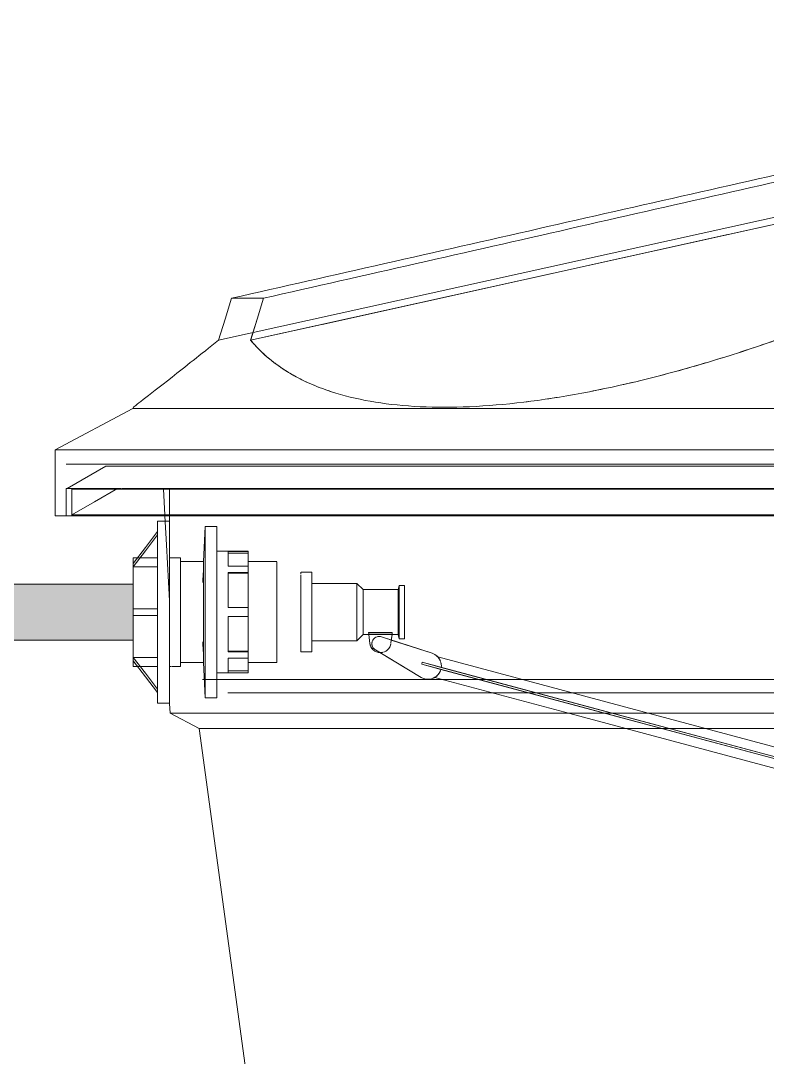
# Model space of a CAD drawing. Header units: metres. Extents: x -0.9 to 62, y -37.3 to 60.
# Drawn here: x 24.9675 to 25.3, y 4.3067 to 4.7684 of the extents above; entities that cross this region are included whole.
import ezdxf

# ---------------------------------------------------------------- set-up
doc = ezdxf.new("R2010")
doc.units = ezdxf.units.M
doc.layers.add('P-PIPE', color=7, linetype='Continuous', lineweight=5)
doc.layers.add('P-SANR-FIXT', color=7, linetype='Continuous', lineweight=5)

# ---------------------------------------------------------------- blocks, each defined once
blk = doc.blocks.new('Caixa d_água de polietileno 1000 a 5000 Litros - Fortlev - 1000 L-3723394-DD')
at = {"layer": 'P-SANR-FIXT', "color": 8, "true_color": 0x808080}
for p, q in [((43.41289937914803, 4.626106804305705), (43.88756728336378, 4.731216390383494)), ((43.41863458694705, 4.644781906177273), (43.4043907251669, 4.644781906177273)), ((43.36048082798142, 4.595670863484044), (43.32579725586401, 4.577229281065505)), ((43.36066756008687, 4.596245565810833), (43.36048082798142, 4.595670863484044)), ((44.81111368374661, 4.595670863484042), (43.36048082798143, 4.595670863484042)), ((43.32579725586401, 4.577229281065505), (43.32579725586401, 4.547845728828309)), ((44.84579725586402, 4.577229281065504), (43.32579725586402, 4.577229281065504)), ((43.34846116651758, 4.570000000000008), (43.33114065844156, 4.560000000000007)), ((44.84579725586402, 4.547845728828308), (43.32579725586402, 4.547845728828308)), ((43.376797255864, 4.464312168732195), (43.37703669480176, 4.460000000000004)), ((43.37703669480176, 4.460000000000004), (43.3899107532129, 4.45318702665298)), ((43.37703669480176, 4.460000000000004), (44.79455781692628, 4.460000000000004)), ((43.3899107532129, 4.45318702665298), (43.42729907133764, 4.181038641253394)), ((44.78168375851514, 4.45318702665298), (43.3899107532129, 4.45318702665298))]:
    blk.add_line(p, q, dxfattribs=at)
at = {"layer": 'P-SANR-FIXT', "color": 254, "true_color": 0xd2d2d2}
for p, q in [((43.39858504808135, 4.626106804305697), (43.84564520578419, 4.725034251527796)), ((43.84564520578419, 4.725034251527797), (43.39858504808136, 4.626106804305701)), ((43.36166991105134, 4.595670863484042), (43.36048082798143, 4.595670863484042)), ((43.40265283125218, 4.570900007486379), (43.33079725586402, 4.570900007486379)), ((43.40265283125218, 4.570900007486379), (43.33079725586402, 4.570900007486379)), ((44.72754541378772, 4.570900007486379), (43.40278872169825, 4.570900007486379)), ((44.72754541378771, 4.570900007486379), (43.40278872169824, 4.570900007486379)), ((44.72752481494301, 4.570000000000007), (43.34846116651759, 4.570000000000007)), ((43.33079725586402, 4.560000000000006), (43.33099473478383, 4.560000000000006)), ((43.33079725586402, 4.560000000000006), (43.33318513797062, 4.560000000000006)), ((43.33079725586401, 4.560000000000006), (43.33079725586401, 4.547845728828308)), ((43.330797255864, 4.547845728828308), (43.330797255864, 4.560000000000006)), ((43.33079725586401, 4.560000000000006), (43.33318513797062, 4.560000000000006)), ((43.33114065844157, 4.560000000000006), (43.33173813799841, 4.560000000000006)), ((43.33177328360294, 4.560000000000006), (43.33352963059144, 4.560000000000006)), ((43.33318513797062, 4.547845728828308), (43.33318513797062, 4.560000000000006)), ((43.33318513797062, 4.559801736429427), (43.34542912955651, 4.559801736429427)), ((43.33318513797062, 4.559801736429427), (43.33318513797062, 4.548254731045635)), ((43.34543529895812, 4.559801736429427), (43.4598118574014, 4.559801736429427)), ((43.45997783402978, 4.559801736429427), (43.55180063849305, 4.559801736429427)), ((43.55193163606818, 4.559801736429427), (44.02579725586403, 4.559801736429427)), ((43.33054033148947, 4.547845728828308), (43.32579725586402, 4.547845728828308)), ((43.33318513797062, 4.547845728828308), (43.330797255864, 4.547845728828308)), ((43.33079725586401, 4.547845728828308), (43.33318513797062, 4.547845728828308)), ((43.33898713961826, 4.548254731045635), (43.33318513797062, 4.548254731045635)), ((43.33318513797062, 4.548254731045635), (43.33318513797062, 4.547845728828308)), ((43.37369610607655, 4.547845728828308), (43.33318513797062, 4.547845728828308)), ((44.72744519430204, 4.547845728828308), (43.33318513797062, 4.547845728828308)), ((43.34922089147686, 4.548254731045635), (43.33907885232704, 4.548254731045635)), ((43.36250641571997, 4.548254731045635), (43.34936285898591, 4.548254731045635)), ((43.37870374216131, 4.548254731045635), (43.36269555184293, 4.548254731045635)), ((43.37466291140952, 4.54825473091152), (43.37468570249813, 4.547845728693798)), ((43.37481735338158, 4.545483162227033), (43.37468570249813, 4.547845728693798)), ((43.37679725586401, 4.547845728828308), (43.376797255864, 4.545553500000008)), ((43.37679725586401, 4.509952812134037), (43.37679725586402, 4.547845728828308)), ((43.39772024198241, 4.548254731045635), (43.37893787551167, 4.548254731045635)), ((44.02579725586402, 4.548254731045635), (43.39799752268374, 4.548254731045635)), ((43.39205534848492, 4.475032462676539), (43.39138932366371, 4.475032462676539)), ((44.78020518806433, 4.475032462676539), (43.39138932366371, 4.475032462676539)), ((43.49804620412766, 4.475032462676539), (43.39780369154566, 4.475032462676539)), ((44.06265363755816, 4.475032462676539), (43.53355736006056, 4.475032462676539)), ((43.52041113347406, 4.469051132387849), (43.40269187712908, 4.469051132387849)), ((43.65297169569237, 4.469051132387849), (43.40269187712908, 4.469051132387849)), ((43.65297169569238, 4.469051132387849), (43.55593378405713, 4.469051132387849))]:
    blk.add_line(p, q, dxfattribs=at)
at = {"layer": 'P-SANR-FIXT', "color": 7, "true_color": 0xf9f9f9}
for p, q in [((43.86597733150153, 4.726435551225153), (43.62555346012186, 4.67319653215626)), ((43.62547139002895, 4.673178358706108), (43.44473724977401, 4.633156923712083)), ((43.41863458694706, 4.644781906177273), (43.4043907251669, 4.644781906177273)), ((43.4446701144119, 4.633142057381202), (43.41289937914802, 4.626106804305706)), ((43.38759149729779, 4.570000000000007), (43.385974094308, 4.570000000000007)), ((43.71712921119081, 4.570000000000007), (43.38761221614925, 4.570000000000007)), ((43.33173813799841, 4.560000000000006), (43.33139446258661, 4.560000000000006)), ((43.33318513797062, 4.560000000000006), (43.33179008286501, 4.560000000000006)), ((43.33339480025368, 4.559801736429427), (43.33533467237855, 4.559801736429427)), ((43.37679725586402, 4.560000000000008), (43.37400842458848, 4.560000000000008)), ((43.37400842458847, 4.560000000000008), (43.37679725586401, 4.560000000000006)), ((43.37466291140951, 4.54825473091152), (43.37401947248168, 4.559801736425195)), ((43.37872804996125, 4.560000000000008), (43.3765053430766, 4.560000000000008)), ((43.37667816310702, 4.560000000000008), (43.38659259191617, 4.560000000000008)), ((43.37679725586401, 4.559801736429427), (43.37679725586401, 4.548254731045635)), ((43.37679725586402, 4.548254731045635), (43.37679725586402, 4.559801736429427)), ((43.3858618520408, 4.560000000000008), (43.37872813437941, 4.560000000000008)), ((43.38658200476308, 4.560000000000008), (43.38586211675243, 4.560000000000008)), ((43.37576109149284, 4.547845728828308), (43.37369610607655, 4.547845728828308)), ((43.37790367147988, 4.548254731045635), (43.37575817807425, 4.548254731045635)), ((43.37916712658895, 4.547845728828308), (43.37662122442952, 4.547845728828308)), ((43.38675045358119, 4.548254731045635), (43.37820575917522, 4.548254731045635)), ((43.38700837649584, 4.547845728828308), (43.3792514532517, 4.547845728828308)), ((43.38716076683261, 4.547845728828308), (43.38677879841445, 4.547845728828308)), ((43.42813224086527, 4.547845728828308), (43.38719214018897, 4.547845728828308)), ((43.53131052680003, 4.547845728828308), (43.42832489925785, 4.547845728828308)), ((43.67783811990917, 4.547845728828308), (43.5314087477143, 4.547845728828308)), ((43.40374569524251, 4.460000000000004), (43.4052073333424, 4.460000000000004)), ((43.40535143050558, 4.460000000000004), (43.40996838720605, 4.460000000000004)), ((43.4102269713803, 4.460000000000004), (43.55440388667843, 4.460000000000004)), ((43.58958070658701, 4.460000000000004), (43.65433116388675, 4.460000000000004)), ((43.40614951104517, 4.45318702665298), (43.40488262720809, 4.45318702665298)), ((43.42684135979469, 4.45318702665298), (43.40639855868824, 4.45318702665298)), ((43.46167562043571, 4.45318702665298), (43.4268413597947, 4.45318702665298)), ((43.57961334382602, 4.45318702665298), (43.46167562043571, 4.45318702665298)), ((44.13131041072643, 4.45318702665298), (43.61490789039919, 4.45318702665298))]:
    blk.add_line(p, q, dxfattribs=at)
at = {"layer": 'P-SANR-FIXT', "color": 7, "true_color": 0xefefef}
for p, q in [((43.37441757976212, 4.595670863484042), (43.36203378612984, 4.595670863484042)), ((43.4156922535491, 4.595670863484042), (43.37441757976212, 4.595670863484042)), ((43.45765480353551, 4.595670863484042), (43.4156922535491, 4.595670863484042)), ((43.48754619887168, 4.595670863484042), (43.45765480353552, 4.595670863484042)), ((43.50123418256443, 4.595670863484042), (43.48770908829779, 4.595670863484042)), ((43.52877359432036, 4.595670863484042), (43.50145508317421, 4.595670863484042)), ((43.84564041292088, 4.595670863484042), (43.52890327457923, 4.595670863484042)), ((43.36299430347971, 4.577229281065504), (43.32579725586402, 4.577229281065504)), ((43.39812869598985, 4.577229281065504), (43.36299430347971, 4.577229281065504)), ((43.53178109902375, 4.577229281065504), (43.39812869598985, 4.577229281065504)), ((44.40938951745348, 4.577229281065504), (43.53178109902375, 4.577229281065504)), ((43.35003985968383, 4.570000000000007), (43.34846116651759, 4.570000000000007)), ((43.385974094308, 4.570000000000007), (43.35003985968383, 4.570000000000007)), ((43.38611612410436, 4.570000000000007), (43.38756915898232, 4.570000000000007)), ((43.38611612410436, 4.570000000000007), (43.38756915898232, 4.570000000000007)), ((43.38761419511596, 4.570000000000007), (44.53475261888583, 4.570000000000007)), ((43.38761419511596, 4.570000000000007), (44.53475261888583, 4.570000000000007)), ((43.33114065844157, 4.560000000000006), (43.330797255864, 4.560000000000006)), ((43.33114065844157, 4.560000000000006), (43.33173813799841, 4.560000000000006)), ((43.33139446258661, 4.560000000000006), (43.33164565158883, 4.560000000000006)), ((43.33168744163648, 4.560000000000006), (43.33318513797062, 4.560000000000006)), ((43.33177328360294, 4.560000000000006), (43.33352963059144, 4.560000000000006)), ((43.33318513797062, 4.548254731045635), (43.33318513797062, 4.559801736429427)), ((43.33318513797062, 4.559801736429427), (43.33318513797062, 4.548254731045635)), ((43.33833964203485, 4.560000000000008), (43.33352963059145, 4.560000000000008)), ((43.33352963059144, 4.560000000000006), (43.33833964203484, 4.560000000000006)), ((43.35359488210671, 4.560000000000008), (43.33849244166934, 4.560000000000008)), ((43.33849244166932, 4.560000000000006), (43.3535948821067, 4.560000000000008)), ((43.3535948821067, 4.560000000000008), (43.3552430132271, 4.560000000000008)), ((43.3535948821067, 4.560000000000008), (43.35524298967232, 4.560000000000008)), ((43.35544837851306, 4.560000000000008), (43.36779503020562, 4.560000000000008)), ((43.35544840528401, 4.560000000000008), (43.36779528892767, 4.560000000000008)), ((43.3680507200877, 4.560000000000008), (43.37386386286433, 4.560000000000008)), ((43.36805098803114, 4.560000000000008), (43.45981216527073, 4.560000000000008)), ((43.39538601287538, 4.560000000000008), (43.37400842458847, 4.560000000000008)), ((43.37401947248168, 4.559801736425195), (43.37466291140952, 4.54825473091152)), ((43.40726730360613, 4.560000000000008), (43.39538601287538, 4.560000000000008)), ((43.47743740260247, 4.560000000000008), (43.40726730360613, 4.560000000000008)), ((43.45984960751113, 4.560000000000008), (43.48342248930502, 4.560000000000008)), ((43.50020865008015, 4.560000000000008), (43.47743740260247, 4.560000000000008)), ((43.48342248930502, 4.560000000000008), (43.59765238484751, 4.560000000000008)), ((43.52524475555071, 4.560000000000008), (43.50034156603251, 4.560000000000008)), ((43.55206193974243, 4.560000000000008), (43.52524475555071, 4.560000000000008)), ((43.82329667893482, 4.560000000000008), (43.55217918414628, 4.560000000000008)), ((43.59765238484751, 4.560000000000008), (44.02579725586403, 4.560000000000008)), ((43.37440346708695, 4.547845728828308), (43.33054033148947, 4.547845728828308)), ((43.33604095338042, 4.548254731045635), (43.33318513797062, 4.548254731045635)), ((43.33806186916659, 4.548254731045635), (43.33618484441633, 4.548254731045635)), ((43.34866622486081, 4.548254731045635), (43.33817012988579, 4.548254731045635)), ((43.35270146930364, 4.548254731045635), (43.34879712646078, 4.548254731045635)), ((43.36260426442791, 4.548254731045635), (43.35287737734894, 4.548254731045635)), ((43.3736712524892, 4.548254731045635), (43.36282655657807, 4.548254731045635)), ((43.37468570249813, 4.547845728693798), (43.37466291140951, 4.54825473091152)), ((43.3781346882911, 4.547845728828308), (43.37576109149284, 4.547845728828308)), ((43.37679725586401, 4.548254731045635), (43.37679725586401, 4.547845728828308)), ((43.37679725586402, 4.547845728828308), (43.37679725586402, 4.548254731045635)), ((43.38677879841445, 4.547845728828308), (43.37822693379095, 4.547845728828308)), ((43.52346668514625, 4.475032462676539), (43.49804620412766, 4.475032462676539)), ((43.53355736006056, 4.475032462676539), (43.52361859677718, 4.475032462676539)), ((43.55590470083841, 4.469051132387849), (43.52041113347406, 4.469051132387849)), ((43.37703669480176, 4.460000000000004), (43.37713157097208, 4.460000000000004)), ((43.37741617408242, 4.460000000000004), (43.37855420556846, 4.460000000000004)), ((43.37855420556846, 4.460000000000004), (43.40374569524251, 4.460000000000004)), ((43.40468220530643, 4.45318702665298), (43.3899107532129, 4.45318702665298))]:
    blk.add_line(p, q, dxfattribs=at)
at = {"layer": 'P-SANR-FIXT', "color": 7, "true_color": 0xfcfcfc}
for p, q in [((43.33553755163966, 4.559801736429427), (43.34412090070378, 4.559801736429427)), ((43.34412090070378, 4.559801736429427), (43.34515995186891, 4.559801736429427)), ((43.34516567456998, 4.559801736429427), (43.35664189825589, 4.559801736429427)), ((43.35724279516039, 4.559801736429427), (43.36282655657807, 4.559801736429427)), ((43.36446093251833, 4.559801736429427), (43.36506748202855, 4.559801736429427)), ((43.36521152916536, 4.559801736429427), (43.37305155061876, 4.559801736429427)), ((43.37386386286433, 4.560000000000008), (43.37539453026694, 4.560000000000008)), ((43.3765053430766, 4.560000000000008), (43.37400842458847, 4.560000000000008)), ((43.37539453026694, 4.560000000000008), (43.37667816310702, 4.560000000000008)), ((43.39538543295249, 4.560000000000008), (43.38672268065769, 4.560000000000008)), ((43.3867625471969, 4.560000000000008), (43.38758657426185, 4.560000000000008)), ((43.38758657426185, 4.560000000000008), (43.3999653324084, 4.560000000000008)), ((43.39982864527618, 4.560000000000008), (43.39538601287538, 4.560000000000008)), ((43.40726626479333, 4.560000000000008), (43.40011137349861, 4.560000000000008)), ((43.40027037864596, 4.560000000000008), (43.45981216527073, 4.560000000000008)), ((43.42146379172046, 4.560000000000008), (43.40726730360613, 4.560000000000008)), ((43.43792950638463, 4.560000000000008), (43.42146542052836, 4.560000000000008)), ((43.45660715295907, 4.560000000000008), (43.43793188447174, 4.560000000000008)), ((43.47743296302284, 4.560000000000008), (43.4566104710429, 4.560000000000008)), ((43.45984571624583, 4.560000000000008), (43.49998068483194, 4.560000000000008)), ((43.50020292650657, 4.560000000000008), (43.47743740260247, 4.560000000000008)), ((43.5001095758556, 4.560000000000008), (43.53676638147158, 4.560000000000008)), ((43.52523756559015, 4.560000000000008), (43.50034156603251, 4.560000000000008)), ((43.55205314748933, 4.560000000000008), (43.52524475555072, 4.560000000000008)), ((43.53676638147158, 4.560000000000008), (43.55182499823522, 4.560000000000008)), ((43.55194616584664, 4.560000000000008), (43.66524410018827, 4.560000000000008)), ((43.58069103314147, 4.560000000000008), (43.55217094210437, 4.560000000000008)), ((43.61105345931314, 4.560000000000008), (43.58070155189863, 4.560000000000008)), ((43.64303677804072, 4.560000000000008), (43.61106580266844, 4.560000000000008)), ((43.37575817807425, 4.548254731045635), (43.3736712524892, 4.548254731045635)), ((43.37662122442952, 4.547845728828308), (43.37440346708695, 4.547845728828308)), ((43.38711959186244, 4.548254731045635), (43.38675045358119, 4.548254731045635)), ((43.38735227421991, 4.547845728828308), (43.38700837649584, 4.547845728828308)), ((43.3919726402513, 4.548254731045635), (43.3871252633178, 4.548254731045635)), ((43.42785537703352, 4.547845728828308), (43.38738051167597, 4.547845728828308)), ((43.39731984616783, 4.548254731045635), (43.3919726402513, 4.548254731045635)), ((43.42802761478021, 4.548254731045635), (43.39756437461848, 4.548254731045635)), ((43.44410803248249, 4.547845728828308), (43.42802641222693, 4.547845728828308)), ((43.47242251672098, 4.548254731045635), (43.42832489925785, 4.548254731045635)), ((43.47094434013906, 4.547845728828308), (43.4441080324825, 4.547845728828308)), ((43.53167523385223, 4.547845728828308), (43.47094434013907, 4.547845728828308)), ((43.49893722530796, 4.548254731045635), (43.47242251672098, 4.548254731045635)), ((43.52374600029871, 4.548254731045635), (43.49902007432008, 4.548254731045635)), ((43.53128484934622, 4.548254731045635), (43.52374600029871, 4.548254731045635)), ((43.55114509920447, 4.548254731045635), (43.53140036449159, 4.548254731045635)), ((43.67841678548559, 4.547845728828308), (43.53178109902375, 4.547845728828308)), ((43.58169073327436, 4.548254731045635), (43.55136885334894, 4.548254731045635)), ((43.6777584918066, 4.548254731045635), (43.58169073327436, 4.548254731045635)), ((43.55440388667843, 4.460000000000004), (43.58462785689932, 4.460000000000004)), ((43.58462785689932, 4.460000000000004), (43.58958070658701, 4.460000000000004)), ((43.61490789039919, 4.45318702665298), (43.57961334382602, 4.45318702665298))]:
    blk.add_line(p, q, dxfattribs=at)
at = {"layer": 'P-SANR-FIXT', "color": 7, "true_color": 0xfdfdfd}
for p, q in [((43.36282655657807, 4.559801736429427), (43.36446093251833, 4.559801736429427)), ((43.37574725159331, 4.559801736429427), (43.3776592723319, 4.559801736429427)), ((43.37770972351533, 4.559801736429427), (43.38516147588514, 4.559801736429427)), ((43.38518411435021, 4.559801736429427), (43.38604782165694, 4.559801736429427))]:
    blk.add_line(p, q, dxfattribs=at)
at = {"layer": 'P-SANR-FIXT', "color": 7, "true_color": 0xfefefe}
for p, q in [((43.37305155061876, 4.559801736429427), (43.37402467496856, 4.559801736429427)), ((43.37418594411048, 4.559801736429427), (43.37574725159331, 4.559801736429427)), ((43.38622238990045, 4.559801736429427), (43.38659314556755, 4.559801736429427)), ((43.38685451052564, 4.559801736429427), (43.39066289118623, 4.559801736429427)), ((43.39066289118623, 4.559801736429427), (43.39330071002145, 4.559801736429427)), ((43.39330071002145, 4.559801736429427), (43.39941900043986, 4.559801736429427)), ((43.39960123670802, 4.559801736429427), (43.40097571486349, 4.559801736429427)), ((43.40120172225381, 4.559801736429427), (43.40627738803673, 4.559801736429427)), ((43.40630362823264, 4.559801736429427), (43.42083841987559, 4.559801736429427)), ((43.42087302067689, 4.559801736429427), (43.42757379929876, 4.559801736429427)), ((43.42757379929876, 4.559801736429427), (43.42997070921543, 4.559801736429427)), ((43.42997070921543, 4.559801736429427), (43.43723292107286, 4.559801736429427)), ((43.43752513208775, 4.559801736429427), (43.44111003460517, 4.559801736429427)), ((43.44137539921511, 4.559801736429427), (43.45573134576009, 4.559801736429427)), ((43.45577575274141, 4.559801736429427), (43.4592705611656, 4.559801736429427)), ((43.45943920564585, 4.559801736429427), (43.47082415225693, 4.559801736429427)), ((43.47082415225693, 4.559801736429427), (43.47289575548086, 4.559801736429427)), ((43.47289575548086, 4.559801736429427), (43.47711170293945, 4.559801736429427)), ((43.47715759882218, 4.559801736429427), (43.48229474924856, 4.559801736429427)), ((43.48235346429933, 4.559801736429427), (43.49934680412444, 4.559801736429427)), ((43.49952113600497, 4.559801736429427), (43.52132585698557, 4.559801736429427)), ((43.52132585698557, 4.559801736429427), (43.52374600029871, 4.559801736429427)), ((43.52374600029871, 4.559801736429427), (43.52515351549693, 4.559801736429427)), ((43.52520880062867, 4.559801736429427), (43.52565316127117, 4.559801736429427)), ((43.52565316127117, 4.559801736429427), (43.55101815341346, 4.559801736429427)), ((43.55133134542099, 4.559801736429427), (43.56491393741523, 4.559801736429427)), ((43.56497142067257, 4.559801736429427), (43.57957106080715, 4.559801736429427)), ((43.57957106080715, 4.559801736429427), (43.58413002619594, 4.559801736429427)), ((43.58413002619594, 4.559801736429427), (43.59738871431099, 4.559801736429427)), ((43.59738991689515, 4.559801736429427), (43.61030999497145, 4.559801736429427)), ((43.61037690368166, 4.559801736429427), (43.64288574443007, 4.559801736429427)), ((43.64295962612319, 4.559801736429427), (43.64491193517846, 4.559801736429427))]:
    blk.add_line(p, q, dxfattribs=at)
at = {"layer": 'P-SANR-FIXT', "color": 254, "true_color": 0xd2d2d2, "flags": 128}
for points in [[(43.39858504808135, 4.626106804305697), (43.4014872786486, 4.635444377279382), (43.4043907251669, 4.644781906177273)], [(43.33318513797062, 4.559801736429427), (43.33335738425004, 4.55990086826857), (43.33352963059144, 4.560000000000006)], [(43.33352963059145, 4.560000000000006), (43.33335738425005, 4.55990086826857), (43.33318513797062, 4.559801736429427)]]:
    blk.add_lwpolyline(points, dxfattribs=at)
at = {"layer": 'P-SANR-FIXT', "color": 8, "true_color": 0x808080, "flags": 128}
for points in [[(43.40439072516691, 4.644781906177273), (43.40148727864862, 4.635444377279383), (43.39858504808136, 4.626106804305701)], [(43.41289937914803, 4.626106804305705), (43.415767738531, 4.635444377279386), (43.41863458694707, 4.644781906177273)], [(43.37468570249813, 4.547845728693798), (43.37540283056292, 4.534976405528542), (43.376797255864, 4.509952812134035)]]:
    blk.add_lwpolyline(points, dxfattribs=at)
at = {"layer": 'P-SANR-FIXT', "color": 7, "true_color": 0xf9f9f9, "flags": 128}
blk.add_lwpolyline([(43.41863458694706, 4.644781906177273), (43.41576773853099, 4.635444377279387), (43.41294048970148, 4.626240599714333)], dxfattribs=at)
at = {"layer": 'P-SANR-FIXT', "color": 7, "true_color": 0xefefef, "flags": 128}
for points in [[(43.3535948821067, 4.560000000000008), (43.34338989679956, 4.554127562311219), (43.33318513797062, 4.548254731045635)], [(43.33318513797062, 4.548254731045635), (43.34338989679956, 4.554127562311219), (43.35359488210671, 4.560000000000008)]]:
    blk.add_lwpolyline(points, dxfattribs=at)
at = {"layer": 'P-SANR-FIXT', "color": 254, "true_color": 0xd2d2d2}
for points, knots in [([(43.4043907251669, 4.644781906177273), (43.4271405780141, 4.649937881503596), (43.47262554875569, 4.660249319202695), (43.54087802519642, 4.675715144514486), (43.60914407887613, 4.691179015718062), (43.66604929613854, 4.70406338520273), (43.71160122979737, 4.714369066003305), (43.74576759320865, 4.722097221542264), (43.77426131187583, 4.728536188347152), (43.79707264108459, 4.733686761536177), (43.81417220638077, 4.737549064088162), (43.8312897701452, 4.74141159042844), (43.85414901221067, 4.746561882186632), (43.882719334631, 4.752996293232334), (43.91701963890168, 4.760707746025178), (43.93999133486011, 4.765844445979926), (43.9515099009376, 4.768411537835998)], [0, 0, 0, 0, 0.125, 0.25, 0.375, 0.5, 0.5625, 0.625, 0.6875, 0.71875, 0.75, 0.78125, 0.8125, 0.875, 0.9375, 1, 1, 1, 1]), ([(43.36176118270313, 4.597093404092059), (43.36248846199965, 4.597657169884853), (43.36575397177722, 4.600190206164253), (43.37438815174147, 4.606913901120567), (43.38701126256605, 4.61687204698488), (43.39453407487422, 4.622856901155452), (43.39858504808135, 4.626106804305698)], [0.1666666666666667, 0.1666666666666667, 0.1666666666666667, 0.1666666666666667, 0.3333333333333333, 0.6666666666666666, 0.8333333333333333, 1, 1, 1, 1])]:
    blk.add_open_spline(points, degree=3, knots=knots, dxfattribs=at)
at = {"layer": 'P-SANR-FIXT', "color": 8, "true_color": 0x808080}
for points, knots in [([(43.95150990093761, 4.768411537835998), (43.93999133486012, 4.765844445979926), (43.91701963889979, 4.760707746025199), (43.88271933463764, 4.752996293232259), (43.85414901219124, 4.746561882186855), (43.83128977017888, 4.741411590428053), (43.81417220625223, 4.737549064089633), (43.7970726415651, 4.733686761530681), (43.77426130932436, 4.728536188376333), (43.74576761376939, 4.722097221307117), (43.71160115472838, 4.71436906686185), (43.64327396380882, 4.698910537545832), (43.56363008392514, 4.68087040551407), (43.47262530210601, 4.660249322023565), (43.42714057801411, 4.649937881503597), (43.40439072516691, 4.644781906177273)], [0, 0, 0, 0, 0.0625, 0.125, 0.1875, 0.21875, 0.25, 0.28125, 0.3125, 0.375, 0.4375, 0.5, 0.75, 0.875, 1, 1, 1, 1]), ([(43.41863458694707, 4.644781906177273), (43.441335879661, 4.649937881503596), (43.48675597792855, 4.660249319202693), (43.55486056008962, 4.675715144514482), (43.62295356952659, 4.691179015718056), (43.67968483406553, 4.704063385202723), (43.72504126701745, 4.714369066003297), (43.75906212676308, 4.722097221542255), (43.78738895784161, 4.728536188347142), (43.81003424386687, 4.733686761536166), (43.82703462191834, 4.737549064088151), (43.84402083653618, 4.741411590428427), (43.86663017833087, 4.74656188218662), (43.8948931158026, 4.752996293232321), (43.92875720266196, 4.760707746025163), (43.95116108004901, 4.765844445979911), (43.96229812465736, 4.768411537835983)], [0, 0, 0, 0, 0.125, 0.25, 0.375, 0.5, 0.5625, 0.625, 0.6875, 0.71875, 0.75, 0.78125, 0.8125, 0.875, 0.9375, 1, 1, 1, 1]), ([(43.39858504808136, 4.626106804305701), (43.39453407487424, 4.622856901155457), (43.38701126256606, 4.616872046984883), (43.37438815174148, 4.60691390112057), (43.36359542678616, 4.598509282425177), (43.36066813605859, 4.596247338469456), (43.36066756008687, 4.596245565810833)], [0, 0, 0, 0, 0.1666666666666667, 0.3333333333333333, 0.6666666666666666, 1, 1, 1, 1]), ([(43.64676242290381, 4.626106804305704), (43.626464419921, 4.618992879178628), (43.58705220214696, 4.60720890066072), (43.53332613246237, 4.597172556857892), (43.48691560006633, 4.595152994509183), (43.45242851971992, 4.600695774575223), (43.4281576562211, 4.611484518514468), (43.41735846623357, 4.620772595257936), (43.41289937914803, 4.626106804305705)], [0, 0, 0, 0, 0.1818181818181818, 0.3636363636363636, 0.5454545454545454, 0.7272727272727273, 0.8636363636363636, 1, 1, 1, 1]), ([(43.37679725586401, 4.469738390732426), (43.37679725586401, 4.469945818957592), (43.37679725586401, 4.470418454817592), (43.37679725586402, 4.471179386673745), (43.37679725586401, 4.472286121813307), (43.37679725586401, 4.473765638029898), (43.37679725586401, 4.475708086127683), (43.37679725586401, 4.477764752827608), (43.37679725586401, 4.47988277371164), (43.37679725586401, 4.48207558489714), (43.37679725586401, 4.484374386090008), (43.37679725586402, 4.48674172980374), (43.37679725586401, 4.489148436233655), (43.37679725586401, 4.491600902040183), (43.37679725586402, 4.494958754725115), (43.37679725586401, 4.500971572444801), (43.37679725586402, 4.506299003610583), (43.37679725586401, 4.509952812134037)], [0.2747985258892685, 0.2747985258892685, 0.2747985258892685, 0.2747985258892685, 0.2916666666666666, 0.3125, 0.3333333333333333, 0.375, 0.4166666666666666, 0.4583333333333333, 0.5, 0.5416666666666666, 0.5833333333333333, 0.625, 0.6666666666666666, 0.7083333333333333, 0.75, 0.8333333333333334, 1, 1, 1, 1]), ([(43.37679725586401, 4.466409725709608), (43.37679725586401, 4.466734423524651), (43.37679725586401, 4.467469735130638), (43.37679725586401, 4.468448446698142), (43.37679725586401, 4.469016818204014), (43.37679725586401, 4.469100772925849)], [0.1666666666666667, 0.1666666666666667, 0.1666666666666667, 0.1666666666666667, 0.2083333333333333, 0.25, 0.2571383131813, 0.2571383131813, 0.2571383131813, 0.2571383131813])]:
    blk.add_open_spline(points, degree=3, knots=knots, dxfattribs=at)
at = {"layer": 'P-SANR-FIXT', "color": 7, "true_color": 0xf9f9f9}
blk.add_open_spline([(43.75905734968784, 4.722096988980073), (43.74772185507263, 4.719521169825351), (43.72504136580682, 4.714369066861841), (43.65700578260014, 4.698910537545824), (43.57756046454529, 4.680870405514072), (43.48675630251481, 4.660249322023563), (43.441335879661, 4.649937881503596), (43.41863458694706, 4.644781906177274)], degree=3, knots=[0.375, 0.375, 0.375, 0.375, 0.4375, 0.5, 0.75, 0.875, 1, 1, 1, 1], dxfattribs=at)
for points in [[(43.41289937914802, 4.626106804305707), (43.41331552272867, 4.625609030087275), (43.41373985619936, 4.625117238533103), (43.41417237656554, 4.62463144722976)], [(43.41438745684816, 4.624391121575597), (43.41481467224215, 4.623916218396012), (43.41524977546216, 4.623447099425953), (43.41569276367599, 4.622983781298689)], [(43.41594222680448, 4.622724344840927), (43.41678766977245, 4.62185006851794), (43.41766145215291, 4.620996653558256), (43.41856355464595, 4.620164213307734)], [(43.41877109143462, 4.61997353010453), (43.41887505687146, 4.619878419867891), (43.41897939485135, 4.619783585676072), (43.41908410534519, 4.619689027700099)], [(43.41937609371019, 4.619426927505595), (43.4197206197902, 4.619119516768122), (43.42006912573438, 4.618815058972009), (43.4204216105257, 4.618513560090325)], [(43.4205739247486, 4.618383672407537), (43.42114495026248, 4.617898199014522), (43.42172635001551, 4.617420443064469), (43.42231811972547, 4.616950429706336)], [(43.42273594608404, 4.616621204829972), (43.42284765921419, 4.616533879399248), (43.42295973586752, 4.616446825621263), (43.42307217601592, 4.616360043661104)], [(43.42307380639281, 4.61635878536546), (43.42354164367735, 4.61599772804515), (43.42401577338717, 4.615641376150416), (43.42449619349762, 4.615289741571629)], [(43.42474118077157, 4.61511123215222), (43.42505643879239, 4.614882550816009), (43.42537438151085, 4.61465588376689), (43.42569500836241, 4.614431234320424)], [(43.42640728286499, 4.613938509832352), (43.42651075978281, 4.613867837809413), (43.42661450946473, 4.613797371096869), (43.42671853189244, 4.613727109802152)]]:
    blk.add_open_spline(points, degree=3, dxfattribs=at)
at = {"layer": 'P-SANR-FIXT', "color": 7, "true_color": 0xefefef}
for points in [[(43.61680365378268, 4.616362624717158), (43.62661781981303, 4.619301268098026), (43.63661632523917, 4.622550664940522), (43.64676242290379, 4.626106804305701)], [(43.42724474408249, 4.613374978099565), (43.42887954564587, 4.612291147183926), (43.43058053415589, 4.611257214191658), (43.43234764044916, 4.610273585310636)], [(43.43240908118553, 4.610239420468229), (43.4334979357297, 4.60963457112897), (43.43461184990993, 4.609048789820372), (43.43575080758753, 4.608482171323059)], [(43.43575080758753, 4.608482171323059), (43.44039284189386, 4.606172812024752), (43.44545087923315, 4.604181770392029), (43.45091132545891, 4.602516903872393)], [(43.56044789433182, 4.602513915779589), (43.56936225633431, 4.604178820027142), (43.57854475725749, 4.606172287301559), (43.58795177980387, 4.608483781538999)], [(43.45091323710884, 4.602516321036905), (43.45637314003116, 4.600851724917963), (43.46223535634056, 4.599513228706734), (43.46848629664913, 4.598508687100245)], [(43.53454625972974, 4.598508958659775), (43.54288904051509, 4.599512937895138), (43.55153442480699, 4.600849178216974), (43.56044789433182, 4.602513915779589)], [(43.46848629664913, 4.598508687100245), (43.47473795800158, 4.597504029620216), (43.48137843303674, 4.596833403792477), (43.48838191259351, 4.596497839822355)], [(43.48838194115933, 4.596497838453658), (43.49538543122514, 4.596162274938404), (43.50275192676455, 4.596161774193273), (43.5104556185112, 4.596497366427792)], [(43.5104556185112, 4.596497366427792), (43.51815931025786, 4.596832958662312), (43.52620019821176, 4.597504643876485), (43.53454375372963, 4.598508657093917)]]:
    blk.add_open_spline(points, degree=3, dxfattribs=at)
for points, knots in [([(43.58795359698299, 4.60848422805965), (43.59265651698591, 4.609639846814814), (43.60217396664584, 4.61210989538823), (43.61189405063492, 4.614892581553567), (43.61679983774964, 4.616361482100067)], [0.8181876718883659, 0.8181876718883659, 0.8181876718883659, 0.8181876718883659, 0.8636363636363636, 0.9090791263631648, 0.9090791263631648, 0.9090791263631648, 0.9090791263631648]), ([(43.376797255864, 4.480730359129628), (43.376797255864, 4.480449944985465), (43.376797255864, 4.479448399143664), (43.376797255864, 4.47776468107424), (43.376797255864, 4.475708353914881), (43.37679725586401, 4.473764638634449), (43.376797255864, 4.472584178454527), (43.376797255864, 4.472015844514556)], [0.4839690068830803, 0.4839690068830803, 0.4839690068830803, 0.4839690068830803, 0.5, 0.5416666666666666, 0.5833333333333333, 0.625, 0.6666666666666666, 0.6666666666666666, 0.6666666666666666, 0.6666666666666666]), ([(43.376797255864, 4.471702977463156), (43.376797255864, 4.471246149164076), (43.376797255864, 4.470260161599088), (43.37679725586401, 4.468820970952602), (43.376797255864, 4.467470002891249), (43.376797255864, 4.466734465008689), (43.376797255864, 4.46640972570961)], [0.6743666414451333, 0.6743666414451333, 0.6743666414451333, 0.6743666414451333, 0.7083333333333333, 0.75, 0.7916666666666667, 0.8333333333333334, 0.8333333333333334, 0.8333333333333334, 0.8333333333333334])]:
    blk.add_open_spline(points, degree=3, knots=knots, dxfattribs=at)
at = {"layer": 'P-SANR-FIXT', "color": 8, "true_color": 0x808080}
for points in [[(43.36066756008687, 4.596245565810833), (43.36066784807272, 4.596246452140145), (43.36103390340659, 4.596529638299265), (43.36176118270313, 4.597093404092059)], [(43.376797255864, 4.464312168732195), (43.376797255864, 4.464350066213277), (43.376797255864, 4.464451811323688), (43.376797255864, 4.464617992421434)]]:
    blk.add_open_spline(points, degree=3, dxfattribs=at)
at = {"layer": 'P-SANR-FIXT', "color": 254, "true_color": 0xd2d2d2}
blk.add_open_spline([(43.37679725586401, 4.469100772925849), (43.37679725586401, 4.469249984906503), (43.37679725586401, 4.469401798374617), (43.37679725586401, 4.46955598433818)], degree=3, dxfattribs=at)
blk = doc.blocks.new('Adaptador Soldavel com Anel para Caixa Dagua - Fortlev - Standard-3723169-DD')
at = {"layer": 'P-PIPE'}
for p, q in [((43.37481343627186, 4.545553500000009), (43.37140425586401, 4.545553500000009)), ((43.37140425586401, 4.545553500000008), (43.37140425586401, 4.5408463284645)), ((43.37140425586401, 4.5393463284645), (43.37140425586401, 4.5408463284645)), ((43.37140425586401, 4.5393463284645), (43.37140425586401, 4.506500000000009)), ((43.37140425586401, 4.529214000000009), (43.36059725586401, 4.529214000000009)), ((43.36059725586401, 4.529214000000009), (43.36059725586401, 4.52667966428303)), ((43.36059725586401, 4.52517966428303), (43.36059725586401, 4.52667966428303)), ((43.36059725586401, 4.52517966428303), (43.36059725586401, 4.506500000000008)), ((43.36059725586402, 4.52517966428303), (43.37140425586402, 4.52517966428303)), ((43.36059725586401, 4.505000000000009), (43.36059725586401, 4.506500000000009)), ((43.37140425586401, 4.505000000000009), (43.37140425586401, 4.506500000000009)), ((43.36059725586401, 4.503500000000009), (43.36059725586401, 4.505000000000009)), ((43.36059725586401, 4.503500000000008), (43.36059725586401, 4.484820335716987)), ((43.37140425586401, 4.503500000000009), (43.37140425586401, 4.505000000000009)), ((43.37140425586401, 4.503500000000008), (43.37140425586401, 4.470653671535517)), ((43.36059725586401, 4.483320335716987), (43.36059725586401, 4.484820335716987)), ((43.37140425586402, 4.484820335716987), (43.36059725586402, 4.484820335716987)), ((43.36059725586401, 4.483320335716987), (43.36059725586401, 4.480786000000008)), ((43.36059725586401, 4.48078600000001), (43.37140425586401, 4.48078600000001)), ((43.37140425586401, 4.469153671535516), (43.37140425586401, 4.470653671535517)), ((43.37679725586401, 4.469333899014917), (43.37679725586401, 4.469879638787637)), ((43.37140425586401, 4.469153671535516), (43.37140425586401, 4.464446500000008)), ((43.37679725586401, 4.46467483860086), (43.37679725586401, 4.466250217923646)), ((43.37140425586401, 4.46444650000001), (43.37679725586402, 4.46444650000001))]:
    blk.add_line(p, q, dxfattribs=at)
at = {"layer": 'P-PIPE', "color": 253, "true_color": 0xa6a6a6}
for p, q in [((43.37679725586402, 4.545553500000009), (43.37481343627186, 4.545553500000009)), ((43.37679725586401, 4.505000000000009), (43.37679725586401, 4.545549021988549)), ((43.39259725586401, 4.54318300000001), (43.39196815694559, 4.527485500000009)), ((43.39790975586402, 4.543183000000009), (43.39259725586401, 4.543183000000009)), ((43.39259725586401, 4.505000000000009), (43.39259725586401, 4.543183000000009)), ((43.39790975586401, 4.505000000000009), (43.39790975586401, 4.543183000000009)), ((43.41186575586402, 4.53208800000001), (43.39790975586402, 4.53208800000001)), ((43.40286575586401, 4.53201558339299), (43.40286575586401, 4.525502544657956)), ((43.40286575586401, 4.532015583392991), (43.41186575586401, 4.532015583392991)), ((43.41186575586401, 4.53123576458457), (43.40286575586401, 4.53123576458457)), ((43.41186575586401, 4.532015583392991), (43.41186575586401, 4.532088000000008)), ((43.41186575586401, 4.532015583392991), (43.41186575586401, 4.53123576458457)), ((43.41186575586401, 4.525594606538861), (43.41186575586401, 4.53123576458457)), ((43.37753972649665, 4.529214000000009), (43.37679725586402, 4.529214000000009)), ((43.38159725586402, 4.529214000000009), (43.37754525675512, 4.529214000000009)), ((43.38159725586402, 4.505000000000009), (43.38159725586402, 4.529214000000009)), ((43.39196815694559, 4.527485500000009), (43.38159725586402, 4.527485500000009)), ((43.39196815694559, 4.527485500000008), (43.39196815694559, 4.505000000000009)), ((43.40509260489666, 4.525502544657956), (43.40286575586402, 4.525502544657956)), ((43.41186575586402, 4.525502544657956), (43.40516671713585, 4.525502544657956)), ((43.4245581643476, 4.527485500000009), (43.41186575586402, 4.527485500000009)), ((43.41186575586401, 4.522705735064499), (43.41186575586401, 4.525502544657957)), ((43.42457325586402, 4.505000000000009), (43.42457325586402, 4.527452573074603)), ((43.39176835617108, 4.52250000000001), (43.3915960277526, 4.51820000000001)), ((43.40286575586401, 4.522705735064498), (43.40286575586401, 4.506982655099378)), ((43.40286575586402, 4.522705735064498), (43.40499679761987, 4.522705735064498)), ((43.40497716740963, 4.522382629387002), (43.40286575586402, 4.522382629387002)), ((43.40509260489666, 4.522705735064498), (43.41186575586402, 4.522705735064498)), ((43.41186575586402, 4.522382629387002), (43.40509260489666, 4.522382629387002)), ((43.41186575586402, 4.522705735064499), (43.41186575586402, 4.522382629387002)), ((43.41186575586401, 4.506987421540194), (43.41186575586401, 4.522382629387002)), ((43.41186575586402, 4.506982655099378), (43.40286575586402, 4.506982655099378)), ((43.41186575586401, 4.505000000000009), (43.41186575586401, 4.506982655099379)), ((43.37679725586401, 4.47176915466857), (43.37679725586401, 4.505000000000009)), ((43.38159725586402, 4.480786000000008), (43.38159725586402, 4.505000000000009)), ((43.39196815694559, 4.505000000000009), (43.39196815694559, 4.482514500000009)), ((43.39259725586401, 4.466817000000008), (43.39259725586401, 4.505000000000009)), ((43.39790975586401, 4.466817000000008), (43.39790975586401, 4.505000000000009)), ((43.40286575586401, 4.503017344900638), (43.40286575586401, 4.487294264935518)), ((43.40286575586402, 4.503017344900638), (43.41186575586402, 4.503017344900638)), ((43.41186575586401, 4.503017344900639), (43.41186575586401, 4.505000000000009)), ((43.41186575586401, 4.497692790160124), (43.41186575586401, 4.503012578459822)), ((43.42457325586402, 4.482514500000009), (43.42457325586402, 4.505000000000009)), ((43.41186575586401, 4.487617370613015), (43.41186575586401, 4.497660991536089)), ((43.3915960277526, 4.491800000000009), (43.39176835617108, 4.48750000000001)), ((43.41186575586402, 4.487617370613015), (43.40286575586402, 4.487617370613015)), ((43.41186575586402, 4.487294264935518), (43.40286575586402, 4.487294264935518)), ((43.40286575586401, 4.48449745534206), (43.40286575586401, 4.477984416607026)), ((43.40286575586402, 4.484497455342059), (43.41186575586402, 4.484497455342059)), ((43.41186575586402, 4.487617370613015), (43.41186575586402, 4.487294264935518)), ((43.41186575586401, 4.48449745534206), (43.41186575586401, 4.487294264935518)), ((43.41186575586401, 4.478764235415446), (43.41186575586401, 4.484405393461156)), ((43.37679725586402, 4.48078600000001), (43.37730163738694, 4.48078600000001)), ((43.37762430364156, 4.48078600000001), (43.38159725586402, 4.48078600000001)), ((43.38159725586402, 4.48251450000001), (43.39196815694559, 4.48251450000001)), ((43.39196815694559, 4.48251450000001), (43.39259725586401, 4.46681700000001)), ((43.41186575586401, 4.478764235415446), (43.40286575586401, 4.478764235415446)), ((43.41186575586402, 4.48251450000001), (43.42457325586402, 4.48251450000001)), ((43.41186575586401, 4.478764235415446), (43.41186575586401, 4.477984416607026)), ((43.39790975586402, 4.47791200000001), (43.41186575586402, 4.47791200000001)), ((43.41186575586401, 4.477984416607026), (43.40286575586401, 4.477984416607026)), ((43.41186575586401, 4.477912000000009), (43.41186575586401, 4.477984416607026)), ((43.37679725586401, 4.469879638787637), (43.37679725586401, 4.471526438834539)), ((43.37679725586401, 4.466250217923646), (43.37679725586401, 4.469333899014917)), ((43.39259725586401, 4.46681700000001), (43.39790975586402, 4.46681700000001)), ((43.37679725586401, 4.464446500000008), (43.37679725586401, 4.46467483860086))]:
    blk.add_line(p, q, dxfattribs=at)
at = {"layer": 'P-PIPE', "color": 254, "true_color": 0xdfdfdf}
for p, q in [((43.37679725586401, 4.51126704435812), (43.37679725586401, 4.505000000000009)), ((43.37679725586401, 4.505000000000009), (43.37679725586401, 4.487878116400357)), ((43.37679725586401, 4.484624137757272), (43.37679725586401, 4.480786000000008)), ((43.37679725586401, 4.47176915466857), (43.37679725586401, 4.480576367714556)), ((43.37679725586401, 4.469879638787636), (43.37679725586401, 4.471526438834539))]:
    blk.add_line(p, q, dxfattribs=at)
at = {"layer": 'P-PIPE', "flags": 128}
for points in [[(43.37140425586402, 4.5408463284645), (43.36599966590241, 4.533763619897085), (43.36059725586402, 4.52667966428303)], [(43.36059725586402, 4.52517966428303), (43.36599966590241, 4.532263619897085), (43.37140425586402, 4.5393463284645)], [(43.37140425586402, 4.506500000000009), (43.36599966590241, 4.506500000000009), (43.36059725586402, 4.506500000000009)], [(43.36059725586402, 4.503500000000009), (43.36599966590241, 4.503500000000009), (43.37140425586402, 4.503500000000008)], [(43.37140425586402, 4.470653671535517), (43.36599966590241, 4.477736380102932), (43.36059725586402, 4.484820335716987)], [(43.36059725586402, 4.483320335716987), (43.36599966590241, 4.476236380102931), (43.37140425586402, 4.469153671535516)]]:
    blk.add_lwpolyline(points, dxfattribs=at)
blk = doc.blocks.new('Torneira de Boia haste ABS Fortlev - 1_2_-3574042-DD')
at = {"layer": 'P-SANR-FIXT', "color": 254, "true_color": 0xdfdfdf}
for p, q in [((43.43526539377321, 4.521842202820236), (43.43526539377321, 4.522760733479751)), ((43.43526539377321, 4.511796738449358), (43.43526539377321, 4.521408778144331)), ((43.4401966587756, 4.522760733479751), (43.4401966587756, 4.517814805862384)), ((43.4401966587756, 4.517718206384621), (43.4401966587756, 4.505000000000009)), ((43.4813964591613, 4.516863288891454), (43.4813964591613, 4.513388612022324)), ((43.43526539377321, 4.505000000000009), (43.43526539377321, 4.511796738449358)), ((43.4813964591613, 4.513388612022324), (43.4813964591613, 4.505000000000009)), ((43.43526539377321, 4.487239266520265), (43.43526539377321, 4.505000000000009)), ((43.4401966587756, 4.505000000000009), (43.4401966587756, 4.493210619518242)), ((43.4813964591613, 4.505000000000009), (43.4813964591613, 4.496611387977693)), ((43.4401966587756, 4.493210619518242), (43.4401966587756, 4.492281793615396)), ((43.47394192889169, 4.495844075843386), (43.46543800627903, 4.495844075843386)), ((43.46551237285869, 4.495238408655966), (43.46543800627903, 4.495844075843386)), ((43.46551237285869, 4.495238408655966), (43.47390899062722, 4.495238408655966)), ((43.46602242710768, 4.491084350155173), (43.46554225321048, 4.494995052719655)), ((43.47116931101675, 4.493998809302077), (43.47379517723775, 4.493145613647201)), ((43.47597695807769, 4.495844075843386), (43.4739609752505, 4.495844075843386)), ((43.4739609752505, 4.495238408655966), (43.47573069240831, 4.495238408655966)), ((43.47396097525049, 4.493091742607265), (43.47557463682412, 4.492567432178939)), ((43.47587271114625, 4.494995052719655), (43.47542473721157, 4.491346597804916)), ((43.47557463682412, 4.492567432178939), (43.47542473721157, 4.491346597804915)), ((43.47557463682412, 4.492567432178939), (43.49374484581911, 4.486663573391799)), ((43.47597695807769, 4.495844075843386), (43.47590259149803, 4.495238408655966)), ((43.4813964591613, 4.496611387977693), (43.4813964591613, 4.493136711108564)), ((43.4401966587756, 4.492185194137633), (43.4401966587756, 4.487239266520265)), ((43.4704895684192, 4.486944396336241), (43.46849939495156, 4.488140213197982)), ((43.48884625120761, 4.475914588552702), (43.4704895684192, 4.486944396336241)), ((43.70295682643695, 4.429656747483295), (43.49628245358638, 4.485034978784813)), ((43.48914096859344, 4.481738023263941), (43.48938432197228, 4.482646230437949)), ((43.49764647840297, 4.479458978779263), (43.48914096859344, 4.481738023263941)), ((43.48938432197228, 4.482646230437949), (43.49781955185055, 4.480386017404095)), ((43.70165419877257, 4.424795274856513), (43.49764647840297, 4.479458978779263)), ((43.70189755215142, 4.425703482030521), (43.49781955185055, 4.480386017404097)), ((43.55280005862479, 4.460443524356996), (43.49499770384848, 4.475931618639924)), ((43.70059492448704, 4.42084200940374), (43.55291927379479, 4.46041158074847))]:
    blk.add_line(p, q, dxfattribs=at)
at = {"layer": 'P-SANR-FIXT', "color": 253, "true_color": 0xa6a6a6}
for p, q in [((43.43526539377321, 4.521842202820236), (43.43526539377321, 4.522760733479751)), ((43.43526539377321, 4.505000000000009), (43.43526539377321, 4.521408778144331)), ((43.4401966587756, 4.522760733479753), (43.43534255357961, 4.522760733479753)), ((43.4401966587756, 4.522760733479751), (43.4401966587756, 4.505000000000009)), ((43.46026513408745, 4.517760733479753), (43.4401966587756, 4.517760733479753)), ((43.46302092028684, 4.515004947280363), (43.46026513408745, 4.517760733479753)), ((43.46026513408745, 4.517760733479752), (43.46026513408745, 4.505000000000009)), ((43.47904800412694, 4.516863288891455), (43.47855006299299, 4.515004947280363)), ((43.4813964591613, 4.516863288891455), (43.47904800412694, 4.516863288891455)), ((43.47904800412694, 4.516863288891454), (43.47904800412694, 4.505000000000009)), ((43.4813964591613, 4.516863288891454), (43.4813964591613, 4.505000000000009)), ((43.47855006299299, 4.515004947280363), (43.46302092028684, 4.515004947280363)), ((43.46302092028684, 4.515004947280362), (43.46302092028684, 4.505000000000009)), ((43.47855006299299, 4.515004947280362), (43.47855006299299, 4.505000000000009)), ((43.43526539377321, 4.487239266520265), (43.43526539377321, 4.505000000000009)), ((43.4401966587756, 4.505000000000009), (43.4401966587756, 4.487239266520265)), ((43.46026513408745, 4.505000000000009), (43.46026513408745, 4.492239266520265)), ((43.46302092028684, 4.505000000000009), (43.46302092028684, 4.494995052719655)), ((43.47855006299299, 4.505000000000009), (43.47855006299299, 4.494995052719655)), ((43.47904800412694, 4.505000000000009), (43.47904800412694, 4.493136711108564)), ((43.4813964591613, 4.505000000000009), (43.4813964591613, 4.493136711108564)), ((43.46026513408745, 4.492239266520266), (43.46302092028684, 4.494995052719656)), ((43.46302092028684, 4.494995052719656), (43.47389575609453, 4.494995052719656)), ((43.46554225321048, 4.494995052719655), (43.46602242710768, 4.491084350155173)), ((43.47379517723775, 4.493145613647201), (43.47116931101675, 4.493998809302077)), ((43.4739609752505, 4.494995052719656), (43.47855006299299, 4.494995052719656)), ((43.49374484581911, 4.486663573391799), (43.4739609752505, 4.493091742607265)), ((43.47557463682412, 4.492567432178939), (43.47587271114625, 4.494995052719655)), ((43.47855006299299, 4.494995052719656), (43.47904800412694, 4.493136711108565)), ((43.47904800412694, 4.493136711108565), (43.4813964591613, 4.493136711108565)), ((43.4401966587756, 4.492239266520266), (43.46026513408745, 4.492239266520266)), ((43.46849939495156, 4.488140213197982), (43.48884625120761, 4.475914588552702)), ((43.43526539377321, 4.487239266520265), (43.4401966587756, 4.487239266520265)), ((43.70295682643695, 4.429656747483295), (43.49628245358638, 4.485034978784813)), ((43.48914096859344, 4.48173802326394), (43.48938432197228, 4.482646230437949)), ((43.70165419877257, 4.424795274856511), (43.48914096859344, 4.48173802326394)), ((43.70189755215142, 4.425703482030519), (43.48938432197228, 4.482646230437949)), ((43.55280005862479, 4.460443524356995), (43.49499770384848, 4.475931618639924)), ((43.70059492448704, 4.42084200940374), (43.55291927379479, 4.46041158074847))]:
    blk.add_line(p, q, dxfattribs=at)
at = {"layer": 'P-SANR-FIXT', "color": 7, "true_color": 0xf3f3f3}
for p, q in [((43.4401966587756, 4.51751553956409), (43.4401966587756, 4.512243318821725)), ((43.4401966587756, 4.517313597586127), (43.4401966587756, 4.512142010574978)), ((43.46026513408745, 4.517760733479752), (43.46026513408745, 4.51402320117645)), ((43.47904800412694, 4.516863288891454), (43.47904800412694, 4.513388612022324)), ((43.4401966587756, 4.511931174990297), (43.4401966587756, 4.509883321287534)), ((43.4401966587756, 4.511796738449358), (43.4401966587756, 4.505000000000009)), ((43.46026513408745, 4.51402320117645), (43.46026513408745, 4.512243318821725)), ((43.46026513408745, 4.512089483672851), (43.46026513408745, 4.509883321287533)), ((43.46302092028684, 4.515004947280362), (43.46302092028684, 4.505000000000009)), ((43.47855006299299, 4.515004947280362), (43.47855006299299, 4.513664538508318)), ((43.47855006299299, 4.513664538508318), (43.47855006299299, 4.505000000000009)), ((43.47904800412694, 4.513388612022324), (43.47904800412694, 4.505000000000009)), ((43.4401966587756, 4.509883321287533), (43.4401966587756, 4.505000000000009)), ((43.46026513408745, 4.509883321287533), (43.46026513408745, 4.505000000000009)), ((43.4401966587756, 4.505000000000009), (43.4401966587756, 4.498203261550659)), ((43.4401966587756, 4.505000000000009), (43.4401966587756, 4.498068825009719)), ((43.46026513408745, 4.505000000000009), (43.46026513408745, 4.500116678712484)), ((43.46302092028684, 4.505000000000009), (43.46302092028684, 4.499997526359832)), ((43.47855006299299, 4.505000000000009), (43.47855006299299, 4.494995052719655)), ((43.47904800412694, 4.505000000000009), (43.47904800412694, 4.493136711108564)), ((43.4401966587756, 4.498028610225369), (43.4401966587756, 4.492686402413891)), ((43.4401966587756, 4.497910516327166), (43.4401966587756, 4.493210619518242)), ((43.46026513408745, 4.500116678712484), (43.46026513408745, 4.495976798823567)), ((43.46302092028684, 4.499997526359832), (43.46302092028684, 4.494995052719655)), ((43.4401966587756, 4.493210619518242), (43.4401966587756, 4.492484460435927)), ((43.46026513408745, 4.495976798823567), (43.46026513408745, 4.493210619518242)), ((43.46026513408745, 4.493210619518242), (43.46026513408745, 4.492239266520265)), ((43.48938432197228, 4.48264623043795), (43.48914096859344, 4.481738023263943)), ((43.48938432197228, 4.48264623043795), (43.48914096859344, 4.481738023263943)), ((43.48914096859344, 4.481738023263943), (43.49764647840298, 4.479458978779264)), ((43.48914096859344, 4.481738023263943), (43.70165419877257, 4.424795274856513)), ((43.49781955185055, 4.480386017404097), (43.48938432197228, 4.48264623043795)), ((43.70189755215142, 4.425703482030522), (43.48938432197228, 4.48264623043795)), ((43.70165419877257, 4.424795274856513), (43.49764647840297, 4.479458978779264)), ((43.70189755215142, 4.425703482030522), (43.49781955185055, 4.480386017404097))]:
    blk.add_line(p, q, dxfattribs=at)
at = {"layer": 'P-SANR-FIXT', "color": 254, "true_color": 0xdfdfdf, "flags": 128}
for points in [[(43.46543800627903, 4.495844075843386), (43.46548067094697, 4.495496600007507), (43.46551237285869, 4.495238408655966)], [(43.47590259149803, 4.495238408655966), (43.47593429340976, 4.495496600007507), (43.47597695807769, 4.495844075843386)]]:
    blk.add_lwpolyline(points, dxfattribs=at)
at = {"layer": 'P-SANR-FIXT', "color": 253, "true_color": 0xa6a6a6}
for centre, radius, start, end in [((43.47016810433961, 4.490917411994528), 0.003239972866760781, 72.00000000007935, 161.6196806635213), ((43.47016810433961, 4.490917411994528), 0.003239972866758061, 141.5833333333403, 161.6196806635304), ((43.47070748217836, 4.491659602584833), 0.004720239016527007, 186.9999999999969, 227.17697610741), ((43.47016810433961, 4.490917411994528), 0.003239972866764171, 163.0793013927907, 211.1666666666699), ((43.47016810433961, 4.490917411994528), 0.003239972866756602, 163.0793013928275, 169.4166666666742), ((43.47016810433961, 4.490917411994528), 0.003239972866755371, 214.6408422284375, 238.9999999999727), ((43.47070748217836, 4.491659602584833), 0.004720239016538137, 229.7987478610791, 267.3539522148475), ((43.4919078945765, 4.481010018793808), 0.005944499092452167, 22.46753815651563, 72.0000000000472), ((43.4919078945765, 4.481010018793808), 0.005944499092455842, 332.9593237248121, 344.8753282234451), ((43.4919078945765, 4.481010018793808), 0.005944499092451263, 353.9744909196545, 19.98299394643049), ((43.4919078945765, 4.481010018793808), 0.005944499092451453, 238.9999999999426, 331.6409121955398), ((43.4919078945765, 4.481010018793808), 0.005944499092446206, 301.3172420196193, 305.4541496246086)]:
    blk.add_arc(centre, radius, start, end, dxfattribs=at)
at = {"layer": 'P-SANR-FIXT', "color": 254, "true_color": 0xdfdfdf}
for centre, radius, start, end in [((43.47016810433961, 4.490917411994528), 0.003239972866755924, 127.6666666667958, 141.5833333333642), ((43.47016810433961, 4.490917411994528), 0.003239972866759512, 113.750000000011, 127.6666666667617), ((43.47016810433961, 4.490917411994528), 0.003239972866751459, 99.83333333353019, 113.7500000000658), ((43.47016810433961, 4.490917411994528), 0.003239972866750463, 85.91666666684718, 99.83333333353357), ((43.47016810433961, 4.490917411994528), 0.00323997286675329, 72.00000000004074, 85.91666666685047), ((43.47070748217836, 4.491659602584833), 0.004720239016532686, 187.0000000000066, 200.4080746777944), ((43.47070748217836, 4.491659602584833), 0.004720239016532136, 200.8333333333252, 213.8418970530269), ((43.47070748217836, 4.491659602584833), 0.004720239016527626, 214.6666666666467, 227.3112583222031), ((43.47016810433961, 4.490917411994528), 0.003239972866755269, 169.4166666666776, 183.3333333333297), ((43.47016810433961, 4.490917411994528), 0.003239972866762445, 183.3333333333364, 211.1666666666542), ((43.47016810433961, 4.490917411994528), 0.003239972866761487, 214.6408422284887, 225.0833333333577), ((43.47070748217836, 4.491659602584833), 0.004720239016525287, 229.906256874494, 240.4480875720951), ((43.47016810433961, 4.490917411994528), 0.00323997286676146, 225.0833333333564, 239.0000000000199), ((43.47070748217836, 4.491659602584833), 0.004720239016533677, 287.4455111217414, 306.6475294355122), ((43.47070748217836, 4.491659602584833), 0.004720239016528689, 297.6666666666209, 325.3333333333497), ((43.47070748217836, 4.491659602584833), 0.004720239016533194, 310.1769761074385, 353.0000000000038), ((43.47070748217836, 4.491659602584833), 0.004720239016533194, 325.3333333333243, 353.0000000000038), ((43.47070748217836, 4.491659602584833), 0.004720239016532203, 242.3333333333965, 253.883750449733), ((43.47070748217836, 4.491659602584833), 0.004720239016526755, 256.1666666666344, 266.7819965711063), ((43.47070748217836, 4.491659602584833), 0.004720239016524153, 267.35395221484, 281.628293512441), ((43.47070748217836, 4.491659602584833), 0.00472023901652599, 269.9999999999996, 283.8333333333656), ((43.47070748217836, 4.491659602584833), 0.00472023901652836, 287.6074604618316, 297.6666666666229), ((43.4919078945765, 4.481010018793808), 0.005944499092447598, 45.99149697319962, 72.00000000003392), ((43.4919078945765, 4.481010018793808), 0.005944499092453986, 33.1256624438053, 42.61664997995199), ((43.4919078945765, 4.481010018793808), 0.005944499092446442, 22.32291461766354, 30.45611021483942), ((43.4919078945765, 4.481010018793808), 0.005944499092450286, 333.3163399289651, 344.8753282234775), ((43.4919078945765, 4.481010018793808), 0.005944499092456527, 6.982489269281169, 18.29557044979551), ((43.4919078945765, 4.481010018793808), 0.005944499092451263, 353.9744909196713, 6.135030684726089), ((43.4919078945765, 4.481010018793808), 0.005944499092460495, 238.9999999999853, 301.4906010729468), ((43.4919078945765, 4.481010018793808), 0.005944499092462564, 301.3172420195478, 305.4541496245325), ((43.4919078945765, 4.481010018793808), 0.005944499092450988, 305.4541496245876, 315.8366040875711), ((43.4919078945765, 4.481010018793808), 0.005944499092452517, 318.1973283903117, 330.3559661554986)]:
    blk.add_arc(centre, radius, start, end, dxfattribs=at)
at = {"layer": 'P-SANR-FIXT', "color": 7, "true_color": 0xf3f3f3}
for radius, start, end in [(0.005944499092452238, 32.98724545986133, 42.86833240488716), (0.005944499092450822, 33.1256624437925, 42.61664997993805), (0.005944499092451518, 22.46753815651526, 30.59030033580735), (0.005944499092447013, 22.32291461766639, 30.45611021484297), (0.005944499092458513, 332.9593237247772, 344.8753282234638), (0.005944499092458513, 333.3163399289224, 344.8753282234638), (0.005944499092452555, 6.978742433058421, 18.35304373463364), (0.005944499092450967, 6.98248926927602, 18.2955704497828), (0.005944499092449403, 353.9744909196731, 6.149485856154324), (0.005944499092446455, 353.9744909196754, 6.135030684721939), (0.005944499092452676, 301.4906010729824, 305.172080139596), (0.005944499092456659, 305.1720801395808, 316.0559965044324), (0.005944499092455623, 305.4541496245633, 315.8366040875454), (0.005944499092449586, 318.1973283903223, 330.3559661555003), (0.005944499092454278, 318.4064961675883, 330.268113562443)]:
    blk.add_arc((43.4919078945765, 4.481010018793808), radius, start, end, dxfattribs=at)

msp = doc.modelspace()

# ---------------------------------------------------------------- hatches: boundary and pattern name
at = {"layer": 'P-PIPE', "true_color": 0x00ffff}
msp.add_hatch(color=4, dxfattribs=at).paths.add_polyline_path([(24.53867494752971, 4.505000000000006), (25.01757921318626, 4.505000000000006), (25.01757921318625, 4.517500000000005), (24.46016921318626, 4.517484962333132), (24.46016921318628, 4.505000000000006), (24.48358025124663, 4.505000000000006)])
h = msp.add_hatch(color=4, dxfattribs=at)
h.paths.add_polyline_path([(24.46016921318626, 4.492500000000007), (25.01757921318625, 4.492500000000007), (25.01757921318626, 4.505000000000006), (24.46016921318628, 4.504885777580005), (24.46016921318626, 4.492910889504519)])
h.paths.add_polyline_path([(25.00697986593582, 4.492892133429713), (25.00697986593582, 4.49289300000001), (25.01757921318625, 4.492892562511769)])

# ---------------------------------------------------------------- linework, layer by layer
at = {"layer": 'P-PIPE'}
for p, q in [((25.01757921318626, 4.517500000000005), (24.43976921318626, 4.517500000000005)), ((24.43976921318626, 4.492500000000007), (25.01757921318626, 4.492500000000007))]:
    msp.add_line(p, q, dxfattribs=at)

# ---------------------------------------------------------------- block references
at = {"layer": 'P-PIPE', "color": 253, "true_color": 0xa6a6a6}
msp.add_blockref('Adaptador Soldavel com Anel para Caixa Dagua - Fortlev - Standard-3723169-DD', (-18.34301804267776, 0), dxfattribs=at)
at = {"layer": 'P-SANR-FIXT', "color": 254, "true_color": 0xd2d2d2}
msp.add_blockref('Caixa d_água de polietileno 1000 a 5000 Litros - Fortlev - 1000 L-3723394-DD', (-18.34301804267776, 0), dxfattribs=at)
at = {"layer": 'P-SANR-FIXT', "color": 253, "true_color": 0xa6a6a6}
msp.add_blockref('Torneira de Boia haste ABS Fortlev - 1_2_-3574042-DD', (-18.34301804267776, 0), dxfattribs=at)

doc.saveas('drawing.dxf')
